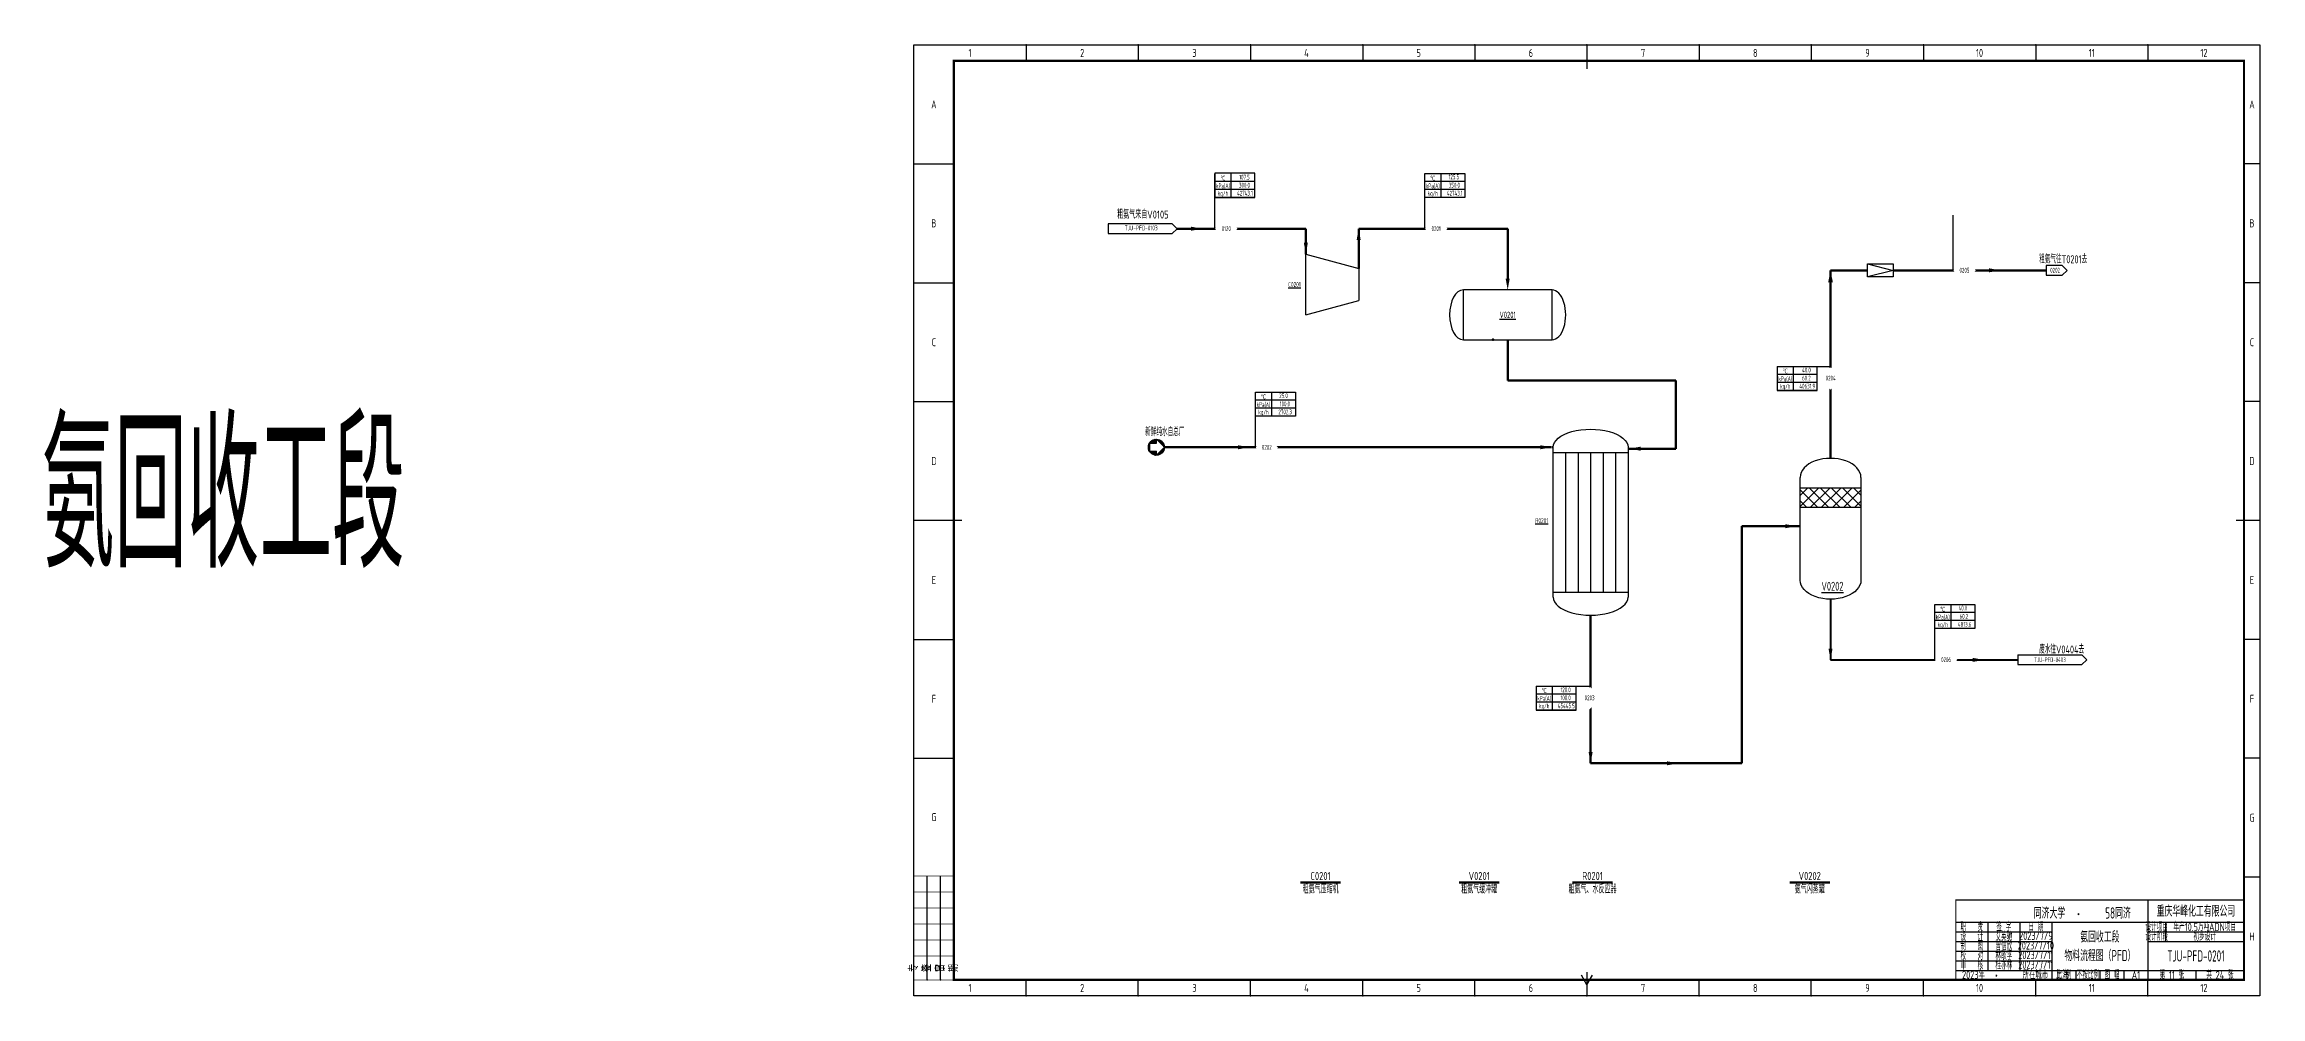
# Model space of a CAD drawing. Header units: millimetres. Extents: x 442 to 10185, y 1370 to 5122.
# Drawn here: x 463 to 1848, y 2970 to 3565 of the extents above; entities that cross this region are included whole.
import ezdxf

# ---------------------------------------------------------------- set-up
doc = ezdxf.new("R2010")
doc.units = ezdxf.units.MM
doc.set_wipeout_variables(frame=1)
for name, color, linetype, lineweight in [('01-主物流线-粗实线', 132, 'Continuous', 80), ('01-文本 @ 1', 7, 'Continuous', 25), ('02-次要物流线-中粗线', 30, 'Continuous', 40), ('03-设备外轮廓线-细实线', 7, 'Continuous', 25), ('04-设备内部件-细实线', 181, 'Continuous', 25), ('05-图框与标题栏', 7, 'Continuous', 25), ('07-箭头', 7, 'Continuous', 25), ('08-进出物流标志', 7, 'Continuous', 25), ('09-文本', 7, 'Continuous', 25), ('10-流股代号', 21, 'Continuous', 25), ('11-阀门与管件', 102, 'Continuous', 25), ('12-设备位号线', 7, 'Continuous', 80), ('15-物流表及物流信息标识', 7, 'Continuous', 25), ('17-文字（修改）', 7, 'Continuous', 15)]:
    doc.layers.add(name, color=color, linetype=linetype, lineweight=lineweight)
doc.layers.add('TITLE', color=7, linetype='Continuous')
doc.styles.add('3-gbcbig', font='gbenor.shx', dxfattribs={"width": 0.7, "height": 3, "bigfont": 'gbcbig.shx'})
doc.styles.add('5-gbcbig', font='gbenor.shx', dxfattribs={"width": 0.7, "height": 5, "bigfont": 'gbcbig.shx'})
doc.styles.add('7-gbcbig', font='gbenor.shx', dxfattribs={"width": 0.7, "height": 7, "bigfont": 'gbcbig.shx'})
doc.styles.add('EQ55', font='gbenor.shx', dxfattribs={"width": 0.75, "height": 5, "bigfont": 'gbcbig.shx'})
doc.styles.get("Standard").update_dxf_attribs({"font": 'arial.ttf'})
doc.styles.add('工程字', font='gbenor.shx', dxfattribs={"bigfont": 'gbcbig.shx'})

# ---------------------------------------------------------------- blocks, each defined once
blk = doc.blocks.new('箭头')
at = {"layer": '07-箭头'}
blk.add_lwpolyline([(0, 0, 0, 2.5, 0), (-7, 0, 2.5, 2.5, 0)], format="xyseb", dxfattribs=at)
blk = doc.blocks.new('reactor2')
for p, q in [((0, -32.88), (0, 27.12)), ((30, 27.12), (30, -32.88))]:
    blk.add_line(p, q)
at = {"extrusion": (0, 0, -1)}
blk.add_ellipse((15, 27.12), major_axis=(-15, 0), ratio=0.483333, start_param=0, end_param=3.141593, dxfattribs=at)
blk.add_ellipse((15, -32.88), major_axis=(-15, 0), ratio=0.483333, start_param=0, end_param=3.141593)
at = {"layer": '04-设备内部件-细实线'}
for p, q in [((0, 25.09), (30, 25.09)), ((5, 25.09), (5, -30.85)), ((10, 25.09), (10, -30.85)), ((15, 25.09), (15, -30.85)), ((20, 25.09), (20, -30.85)), ((25, 25.09), (25, -30.85)), ((0, -30.85), (30, -30.85))]:
    blk.add_line(p, q, dxfattribs=at)

msp = doc.modelspace()

# ---------------------------------------------------------------- hatches: boundary and pattern name
at = {"layer": '04-设备内部件-细实线'}
h = msp.add_hatch(dxfattribs=at)
h.set_pattern_fill('ANSI37', color=256, scale=1.544368)
h.set_pattern_definition([(45, (-445.871, -2058.33), (-3.4672058, 3.4672058), []), (135, (-445.871, -2058.33), (-3.4672058, -3.4672058), [])])
h.paths.add_polyline_path([(1597.9, 3275.5), (1597.9, 3287.7), (1559.9, 3287.7), (1559.9, 3275.5)])
at = {"layer": '08-进出物流标志'}
h = msp.add_hatch(dxfattribs=at)
h.set_pattern_fill('ANSI31', color=256, scale=0.1)
h.set_pattern_definition([(45, (-1120.05446, 3894.3319), (-0.224506403, 0.224506403), [])])
h.paths.add_polyline_path([(1157.7, 3315.5), (1157.7, 3318, 0.267949), (1153.4, 3315.5)])
h.paths.add_polyline_path([(1153.4, 3315.5, 0.131652), (1152.7, 3313, 0.131652), (1153.4, 3310.5)])
h.paths.add_polyline_path([(1153.4, 3310.5, 0.267949), (1157.7, 3308), (1157.7, 3310.5)])
h.paths.add_polyline_path([(1157.7, 3308, 0.414214), (1162.7, 3313)])
h.paths.add_polyline_path([(1157.7, 3318), (1162.7, 3313, 0.414214)])

# ---------------------------------------------------------------- linework, layer by layer
for p, q in [((1723.7, 3426.5), (1713.7, 3426.5)), ((1713.7, 3426.5), (1713.7, 3420.5)), ((1713.7, 3420.5), (1723.7, 3420.5)), ((1726.7, 3423.5), (1723.7, 3426.5)), ((1723.7, 3420.5), (1726.7, 3423.5)), ((1349.5, 3380.1), (1404.9, 3380.1))]:
    msp.add_line(p, q)
msp.add_lwpolyline([(1578.9, 3423, 0, 3, 0), (1578.9, 3416, 3, 3, 0)], format="xyseb")
at = {"layer": '01-主物流线-粗实线'}
for p, q in [((1170.6, 3449.5), (1251.1, 3449.5)), ((1250.9, 3449.5), (1251.1, 3449.5)), ((1251.1, 3440.7), (1251.1, 3449.5)), ((1284.1, 3449.5), (1377.2, 3449.5)), ((1284.1, 3438.9), (1284.1, 3449.5)), ((1377.2, 3418.3), (1377.2, 3449.5)), ((1251.1, 3433.7), (1251.1, 3438.9)), ((1284.1, 3424.7), (1284.1, 3438.9)), ((1578.9, 3423.5), (1602.1, 3423.5)), ((1578.9, 3306.1), (1578.9, 3423.5)), ((1618.1, 3423.5), (1713.7, 3423.5)), ((1377.2, 3380.1), (1377.2, 3354.6)), ((1377.2, 3354.6), (1482.2, 3354.6)), ((1482.2, 3354.6), (1482.2, 3312.1)), ((1162.7, 3313), (1315.4, 3313)), ((1315.4, 3313), (1404.2, 3313)), ((1405.6, 3313), (1404.6, 3313)), ((1482.2, 3312.1), (1452.3, 3312.1)), ((1523.4, 3115.6), (1523.4, 3263.7)), ((1523.4, 3263.7), (1559.9, 3263.7)), ((1429, 3208.2), (1429, 3115.6)), ((1429, 3115.6), (1523.4, 3115.6))]:
    msp.add_line(p, q, dxfattribs=at)
msp.add_point((1368, 3380.1), dxfattribs=at)
at = {"layer": '02-次要物流线-中粗线'}
for p, q in [((1452.4, 3305.2), (1452.4, 3305.2)), ((1452.4, 3302), (1452.4, 3302)), ((1452.4, 3237.3), (1452.4, 3237.3)), ((1452.4, 3234.5), (1452.4, 3234.5)), ((1452.4, 3231), (1452.4, 3231)), ((1578.9, 3218.1), (1578.9, 3180.2)), ((1578.9, 3180.2), (1696, 3180.3))]:
    msp.add_line(p, q, dxfattribs=at)
at = {"layer": '03-设备外轮廓线-细实线'}
for p, q in [((1251.1, 3395.7), (1251.1, 3433.7)), ((1251.1, 3433.7), (1284.1, 3424.7)), ((1284.1, 3424.7), (1284.1, 3404.7)), ((1404.9, 3411.3), (1349.5, 3411.3)), ((1251.1, 3395.7), (1284.1, 3404.7)), ((1559.9, 3230), (1559.9, 3294.2)), ((1597.9, 3294.2), (1597.9, 3230))]:
    msp.add_line(p, q, dxfattribs=at)
for centre, major_axis, ratio, start_param, end_param in [((1349.5, 3395.7), (0, -15.6), 0.550347, 3.141593, 6.283185), ((1404.9, 3395.7), (0, -15.6), 0.550347, 0, 3.141593), ((1578.9, 3294.2), (19, 0), 0.625, 0, 3.141593)]:
    msp.add_ellipse(centre, major_axis=major_axis, ratio=ratio, start_param=start_param, end_param=end_param, dxfattribs=at)
at = {"layer": '03-设备外轮廓线-细实线', "extrusion": (0, 0, -1)}
msp.add_ellipse((1578.9, 3230), major_axis=(19, 0), ratio=0.625, start_param=0, end_param=3.141593, dxfattribs=at)
at = {"layer": '04-设备内部件-细实线'}
for p, q in [((1349.5, 3380.1), (1349.5, 3411.3)), ((1404.9, 3380.1), (1404.9, 3411.3)), ((1559.9, 3287.7), (1597.9, 3287.7)), ((1559.9, 3275.5), (1597.9, 3275.5))]:
    msp.add_line(p, q, dxfattribs=at)
at = {"layer": '05-图框与标题栏'}
for p, q in [((1076.3, 3564.3), (1076.3, 3554.3)), ((1146.4, 3564.3), (1146.4, 3554.3)), ((1216.5, 3564.3), (1216.5, 3554.3)), ((1286.6, 3564.3), (1286.6, 3554.3)), ((1356.7, 3564.3), (1356.7, 3554.3)), ((1496.8, 3564.3), (1496.8, 3554.3)), ((1566.9, 3564.3), (1566.9, 3554.3)), ((1637, 3564.3), (1637, 3554.3)), ((1707.1, 3564.3), (1707.1, 3554.3)), ((1777.2, 3564.3), (1777.2, 3554.3)), ((1006.2, 3490), (1031.2, 3490)), ((1847.2, 3490), (1837.2, 3490)), ((1006.2, 3415.8), (1031.2, 3415.8)), ((1847.2, 3415.8), (1837.2, 3415.8)), ((1006.2, 3341.5), (1031.2, 3341.5)), ((1847.2, 3341.5), (1837.2, 3341.5)), ((1006.2, 3193), (1031.2, 3193)), ((1847.2, 3193), (1837.2, 3193)), ((1006.2, 3118.8), (1031.2, 3118.8)), ((1847.2, 3118.8), (1837.2, 3118.8)), ((1014.6, 2980.3), (1014.6, 3045.3)), ((1022.9, 2980.3), (1022.9, 3045.3)), ((1847.2, 3044.5), (1837.2, 3044.5)), ((1777.2, 3030.3), (1777.2, 2980.3)), ((1657.2, 3016.3), (1837.2, 3016.3)), ((1657.2, 3010.3), (1717.2, 3010.3)), ((1677.2, 3016.3), (1677.2, 2986.3)), ((1697.2, 3016.3), (1697.2, 2986.3)), ((1717.2, 3016.3), (1717.2, 2980.3)), ((1777.2, 3010.3), (1837.2, 3010.3)), ((1788.2, 3016.3), (1788.2, 3004.3)), ((1657.2, 3004.3), (1717.2, 3004.3)), ((1657.2, 2998.3), (1717.2, 2998.3)), ((1657.2, 2992.3), (1717.2, 2992.3)), ((1777.2, 3004.3), (1837.2, 3004.3)), ((1076.3, 2970.3), (1076.3, 2980.3)), ((1146.4, 2970.3), (1146.4, 2980.3)), ((1216.5, 2970.3), (1216.5, 2980.3)), ((1286.6, 2970.3), (1286.6, 2980.3)), ((1356.7, 2970.3), (1356.7, 2980.3)), ((1426.7, 2977.3), (1423.3, 2983.3)), ((1426.7, 2977.3), (1430.2, 2983.3)), ((1496.8, 2970.3), (1496.8, 2980.3)), ((1566.9, 2970.3), (1566.9, 2980.3)), ((1637, 2970.3), (1637, 2980.3)), ((1657.2, 2986.3), (1837.2, 2986.3)), ((1707.1, 2970.3), (1707.1, 2980.3)), ((1732.2, 2986.3), (1732.2, 2980.3)), ((1747.2, 2986.3), (1747.2, 2980.3)), ((1762.2, 2986.3), (1762.2, 2980.3)), ((1777.2, 2970.3), (1777.2, 2980.3)), ((1807.2, 2986.3), (1807.2, 2980.3))]:
    msp.add_line(p, q, dxfattribs=at)
for points, const_width in [([(1426.7, 3564.3), (1426.7, 3549.3)], 0.8), ([(1006.2, 3267.3), (1036.2, 3267.3)], 0.8), ([(1847.2, 3267.3), (1832.2, 3267.3)], 0.8), ([(1031.2, 3045.3), (1006.2, 3045.3)], 0.4), ([(1031.2, 3035.3), (1006.2, 3035.3)], 0.4), ([(1031.2, 3025.3), (1006.2, 3025.3)], 0.4), ([(1837.2, 3030.3), (1657.2, 3030.3), (1657.2, 2980.3)], 0.8), ([(1031.2, 3015.3), (1006.2, 3015.3)], 0.4), ([(1031.2, 3005.3), (1006.2, 3005.3)], 0.4), ([(1031.2, 2995.3), (1006.2, 2995.3)], 0.4), ([(1031.2, 2980.3), (1006.2, 2980.3)], 0.4), ([(1426.7, 2970.3), (1426.7, 2985.3)], 0.8)]:
    msp.add_lwpolyline(points, dxfattribs=dict(at, const_width=const_width))
at = {"layer": '05-图框与标题栏', "const_width": 1.4}
msp.add_lwpolyline([(1031.2, 3554.3), (1031.2, 2980.3), (1837.2, 2980.3), (1837.2, 3554.3)], close=True, dxfattribs=at)
at = {"layer": '05-图框与标题栏'}
for p in [(1076.3, 3564.3), (1076.3, 3564.3), (1076.3, 3564.3), (1146.4, 3564.3), (1146.4, 3564.3), (1146.4, 3564.3), (1216.5, 3564.3), (1216.5, 3564.3), (1216.5, 3564.3), (1286.6, 3564.3), (1286.6, 3564.3), (1286.6, 3564.3), (1356.7, 3564.3), (1356.7, 3564.3), (1356.7, 3564.3), (1426.7, 3564.3), (1426.7, 3564.3), (1426.7, 3564.3), (1496.8, 3564.3), (1496.8, 3564.3), (1496.8, 3564.3), (1566.9, 3564.3), (1566.9, 3564.3), (1566.9, 3564.3), (1637, 3564.3), (1637, 3564.3), (1637, 3564.3), (1707.1, 3564.3), (1707.1, 3564.3), (1707.1, 3564.3), (1777.2, 3564.3), (1777.2, 3564.3), (1777.2, 3564.3), (1847.2, 3490), (1847.2, 3415.8), (1847.2, 3341.5), (1847.2, 3267.3), (1847.2, 3193), (1847.2, 3118.8), (1847.2, 3044.5), (1014.6, 2980.3), (1022.9, 2980.3), (1076.3, 2970.3), (1146.4, 2970.3), (1216.5, 2970.3), (1286.6, 2970.3), (1356.7, 2970.3), (1426.7, 2970.3), (1496.8, 2970.3), (1566.9, 2970.3), (1637, 2970.3), (1707.1, 2970.3), (1777.2, 2970.3)]:
    msp.add_point(p, dxfattribs=at)
at = {"layer": '08-进出物流标志'}
for p, q in [((1167.6, 3452.5), (1127.6, 3452.5)), ((1127.6, 3452.5), (1127.6, 3446.5)), ((1167.6, 3452.5), (1157.6, 3452.5)), ((1170.6, 3449.5), (1167.6, 3452.5)), ((1170.6, 3449.5), (1167.6, 3452.5)), ((1167.6, 3446.5), (1170.6, 3449.5)), ((1167.6, 3446.5), (1170.6, 3449.5)), ((1127.6, 3446.5), (1167.6, 3446.5)), ((1157.6, 3446.5), (1167.6, 3446.5)), ((1153.4, 3315.5), (1153.4, 3310.5)), ((1153.4, 3315.5), (1157.7, 3315.5)), ((1153.4, 3310.5), (1157.7, 3310.5)), ((1157.7, 3318), (1162.7, 3313)), ((1157.7, 3315.5), (1157.7, 3318)), ((1162.7, 3313), (1157.7, 3308)), ((1157.7, 3308), (1157.7, 3310.5)), ((1696, 3183.3), (1736, 3183.3)), ((1696, 3183.3), (1696, 3177.3)), ((1696, 3177.3), (1736, 3177.3)), ((1739, 3180.3), (1736, 3183.3)), ((1739, 3180.3), (1736, 3177.3))]:
    msp.add_line(p, q, dxfattribs=at)
msp.add_circle((1157.7, 3313), 5, dxfattribs=at)
at = {"layer": '11-阀门与管件'}
for p, q in [((1602.1, 3419.5), (1602.1, 3427.5)), ((1602.1, 3427.5), (1618.1, 3427.5)), ((1602.1, 3427.5), (1618.1, 3423.5)), ((1618.1, 3423.5), (1602.1, 3419.5)), ((1618.1, 3427.5), (1618.1, 3419.5)), ((1618.1, 3419.5), (1602.1, 3419.5))]:
    msp.add_line(p, q, dxfattribs=at)
at = {"layer": '12-设备位号线'}
for p, q in [((1272.8, 3041.1), (1247.8, 3041.1)), ((1371.9, 3041.1), (1346.9, 3041.1)), ((1442.7, 3041.1), (1417.7, 3041.1)), ((1578.4, 3041.1), (1553.4, 3041.1))]:
    msp.add_line(p, q, dxfattribs=at)
at = {"layer": '15-物流表及物流信息标识'}
for p, q in [((1219.3, 3484.2), (1194.3, 3484.2)), ((1194.3, 3484), (1194.3, 3469)), ((1219.3, 3479), (1194.3, 3479)), ((1204.3, 3484), (1204.3, 3469)), ((1219.3, 3469), (1219.3, 3484.2)), ((1325.4, 3484), (1350.4, 3484)), ((1350.4, 3479), (1325.4, 3479)), ((1335.4, 3484), (1335.4, 3469)), ((1350.4, 3484), (1350.4, 3469)), ((1219.3, 3474), (1194.3, 3474)), ((1219.3, 3469), (1194.3, 3469)), ((1194.3, 3469), (1219.3, 3469)), ((1350.4, 3474), (1325.4, 3474)), ((1350.4, 3469), (1325.4, 3469)), ((1545.6, 3363.5), (1545.6, 3348.5)), ((1555.6, 3363.5), (1555.6, 3348.5)), ((1219.6, 3347.4), (1244.6, 3347.4)), ((1244.6, 3342.4), (1219.6, 3342.4)), ((1244.6, 3337.4), (1219.6, 3337.4)), ((1229.6, 3347.4), (1229.6, 3332.4)), ((1244.6, 3347.4), (1244.6, 3332.4)), ((1244.6, 3332.4), (1219.6, 3332.4)), ((1644, 3214.7), (1669, 3214.7)), ((1654, 3214.7), (1654, 3199.7)), ((1669, 3214.7), (1669, 3199.7)), ((1669, 3209.7), (1644, 3209.7)), ((1669, 3204.7), (1644, 3204.7)), ((1669, 3199.7), (1644, 3199.7)), ((1395, 3163.8), (1395, 3148.8)), ((1405, 3163.8), (1405, 3148.8))]:
    msp.add_line(p, q, dxfattribs=at)
at = {"layer": 'TITLE'}
for p, q in [((1006.2, 3564.3), (1847.2, 3564.3)), ((1006.2, 2970.3), (1006.2, 3564.3)), ((1847.2, 3564.3), (1847.2, 2970.3)), ((1847.2, 2970.3), (1006.2, 2970.3))]:
    msp.add_line(p, q, dxfattribs=at)

# ---------------------------------------------------------------- block references
at = {"layer": '03-设备外轮廓线-细实线', "xscale": 1.559259727356886, "yscale": 1.559259727356886, "zscale": 1.559259727356886}
msp.add_blockref('reactor2', (1405.6, 3270.7), dxfattribs=at)
at = {"layer": '07-箭头'}
for p, rotation in [((1284.1, 3449.5), 90.00000000000001), ((1377.2, 3411.3), 270)]:
    msp.add_blockref('箭头', p, dxfattribs=dict(at, rotation=rotation))
at = {"layer": '07-箭头', "xscale": -1, "rotation": 90}
for p in [(1251.1, 3433.7), (1578.9, 3180.2), (1429, 3115.6)]:
    msp.add_blockref('箭头', p, dxfattribs=at)
at = {"layer": '07-箭头'}
for p in [(1685, 3423.5), (1404.6, 3313), (1557.7, 3263.7), (1674.8, 3180.2), (1483.7, 3115.6)]:
    msp.add_blockref('箭头', p, dxfattribs=at)
at = {"layer": '07-箭头', "xscale": -1}
msp.add_blockref('箭头', (1453.2, 3312.1), dxfattribs=at)

# ---------------------------------------------------------------- texts
at = {"attachment_point": 5, "style": '3-gbcbig'}
for s, width, gutter_width, heights, insert, char_height in [('{\\LV0201}', 16.775, 46.1, [16], (1377.2, 3395.7), 3.95), ('{\\LV0202}', 23.545, 64.8, [22.5], (1580.1, 3226.2), 5.55)]:
    msp.add_mtext_dynamic_manual_height_columns(s, width=width, gutter_width=gutter_width, heights=heights, dxfattribs=dict(at, insert=insert, char_height=char_height))
at = {"layer": '01-文本 @ 1', "attachment_point": 5, "style": 'EQ55'}
for s, width, heights, insert, char_height in [('粗氨气来自V0105', 35.639, [0], (1149.3, 3458.3), 5), ('TJU-PFD-0103', 31.393, [0], (1148.2, 3450), 3), ('{\\LC0201}', 28.08, [2.5], (1244, 3414.7), 3), ('{\\LR0201}', 28.08, [2.5], (1398.5, 3267.2), 3)]:
    msp.add_mtext_dynamic_manual_height_columns(s, width=width, gutter_width=25, heights=heights, dxfattribs=dict(at, insert=insert, char_height=char_height))
at = {"layer": '05-图框与标题栏', "attachment_point": 5}
for s, width, gutter_width, heights, insert, char_height, style in [('1', 70.083, 25, [0], (1041.3, 3559.3), 5, '5-gbcbig'), ('2', 70.083, 12.5, [0], (1111.4, 3559.3), 5, '5-gbcbig'), ('3', 70.083, 25, [0], (1181.5, 3559.3), 5, '5-gbcbig'), ('4', 70.083, 25, [0], (1251.5, 3559.3), 5, '5-gbcbig'), ('5', 70.083, 25, [0], (1321.6, 3559.3), 5, '5-gbcbig'), ('6', 70.083, 25, [0], (1391.7, 3559.3), 5, '5-gbcbig'), ('7', 70.083, 25, [0], (1461.8, 3559.3), 5, '5-gbcbig'), ('8', 70.083, 25, [0], (1531.9, 3559.3), 5, '5-gbcbig'), ('9', 70.083, 25, [0], (1602, 3559.3), 5, '5-gbcbig'), ('10', 70.083, 25, [0], (1672, 3559.3), 5, '5-gbcbig'), ('11', 70.083, 25, [0], (1742.1, 3559.3), 5, '5-gbcbig'), ('12', 70.083, 25, [0], (1812.2, 3559.3), 5, '5-gbcbig'), ('A', 25, 25, [0], (1018.7, 3527.1), 5, '5-gbcbig'), ('A', 10, 25, [0], (1842.2, 3527.1), 5, '5-gbcbig'), ('B', 25, 25, [0], (1018.7, 3452.9), 5, '5-gbcbig'), ('B', 10, 25, [0], (1842.2, 3452.9), 5, '5-gbcbig'), ('C', 25, 25, [0], (1018.7, 3378.6), 5, '5-gbcbig'), ('C', 10, 25, [0], (1842.2, 3378.6), 5, '5-gbcbig'), ('D', 25, 25, [0], (1018.7, 3304.4), 5, '5-gbcbig'), ('D', 10, 25, [0], (1842.2, 3304.4), 5, '5-gbcbig'), ('E', 25, 25, [0], (1018.7, 3230.1), 5, '5-gbcbig'), ('E', 10, 25, [0], (1842.2, 3230.1), 5, '5-gbcbig'), ('F', 25, 25, [0], (1018.7, 3155.9), 5, '5-gbcbig'), ('F', 10, 25, [0], (1842.2, 3155.9), 5, '5-gbcbig'), ('G', 25, 25, [0], (1018.7, 3082), 5, '5-gbcbig'), ('G', 10, 25, [0], (1842.2, 3081.6), 5, '5-gbcbig'), ('重庆华峰化工有限公司', 60, 25, [0], (1807.2, 3023.3), 7, '7-gbcbig'), ('职   责', 20, 25, [0], (1667.2, 3013.3), 5, '5-gbcbig'), ('设   计', 20, 25, [0], (1667.2, 3007.3), 5, '5-gbcbig'), ('艾英驰', 20, 25, [0], (1687.2, 3007.3), 5, '5-gbcbig'), ('签 字', 20, 25, [0], (1687.2, 3013.3), 5, '5-gbcbig'), ('2023/7/9', 20, 25, [0], (1707.2, 3007.8), 5, '5-gbcbig'), ('日 期', 20, 25, [0], (1707.2, 3013.3), 5, '5-gbcbig'), ('设计项目', 15, 25, [0], (1782.7, 3013.3), 5, '5-gbcbig'), ('设计阶段', 15, 25, [0], (1782.7, 3007.3), 5, '5-gbcbig'), ('H', 10, 25, [0], (1842.2, 3007.4), 5, '5-gbcbig'), ('制   图', 20, 25, [0], (1667.2, 3001.6), 5, '5-gbcbig'), ('校   对', 20, 25, [0], (1667.2, 2995.3), 5, '5-gbcbig'), ('审   核', 20, 25, [0], (1667.2, 2989.3), 5, '5-gbcbig'), ('林耿孚', 20, 25, [0], (1687.2, 2995.3), 5, '5-gbcbig'), ('桂亦林', 20, 25, [0], (1687.2, 2989.3), 5, '5-gbcbig'), ('曾信欣', 20, 25, [0], (1687.2, 3001.3), 5, '5-gbcbig'), ('2023/7/10', 20, 25, [0], (1707.2, 3001.8), 5, '5-gbcbig'), ('2023/7/11', 20, 25, [0], (1707.2, 2995.8), 5, '5-gbcbig'), ('2023/7/11', 20, 25, [0], (1707.2, 2989.8), 5, '5-gbcbig'), ('TJU-PFD-0201', 60, 25, [12.5], (1807.2, 2995.3), 7, '7-gbcbig'), ('1', 70.083, 25, [0], (1041.3, 2975.3), 5, '5-gbcbig'), ('2', 70.083, 25, [0], (1111.4, 2975.3), 5, '5-gbcbig'), ('3', 70.083, 25, [0], (1181.5, 2975.3), 5, '5-gbcbig'), ('4', 70.083, 25, [0], (1251.5, 2975.3), 5, '5-gbcbig'), ('5', 70.083, 25, [0], (1321.6, 2975.3), 5, '5-gbcbig'), ('6', 70.083, 25, [0], (1391.7, 2975.3), 5, '5-gbcbig'), ('7', 70.083, 25, [0], (1461.8, 2975.3), 5, '5-gbcbig'), ('8', 70.083, 25, [0], (1531.9, 2975.3), 5, '5-gbcbig'), ('9', 70.083, 25, [0], (1602, 2975.3), 5, '5-gbcbig'), ('10', 70.083, 25, [0], (1672, 2975.3), 5, '5-gbcbig'), ('比 例', 15, 25, [0], (1724.7, 2983.3), 5, '5-gbcbig'), ('不按比例', 15, 25, [0], (1739.7, 2983.3), 5, '5-gbcbig'), ('11', 70.083, 25, [0], (1742.1, 2975.3), 5, '5-gbcbig'), ('图 幅', 15, 25, [0], (1754.7, 2983.3), 5, '5-gbcbig'), ('A1', 14.917, 25, [0], (1769.7, 2983.3), 5, '5-gbcbig'), ('第 11 张', 30, 25, [0], (1792.2, 2983.3), 5, '5-gbcbig'), ('12', 70.083, 25, [0], (1812.2, 2975.3), 5, '5-gbcbig'), ('共 24 张', 30, 25, [0], (1822.2, 2983.3), 5, '5-gbcbig')]:
    msp.add_mtext_dynamic_manual_height_columns(s, width=width, gutter_width=gutter_width, heights=heights, dxfattribs=dict(at, insert=insert, char_height=char_height, style=style))
at = {"layer": '05-图框与标题栏'}
for s, insert, char_height, width, attachment_point, style in [('\\pi5.78018;同济大学             ', (1700.1, 3022.1), 7, 32.259, 4, '7-gbcbig'), ('58同济          ', (1758.5, 3022.1), 7, 32.259, 5, '7-gbcbig'), (' 2023{\\W0.8;年          所在城市  上海}', (1658.7, 2983.4), 5, 67.529, 4, '5-gbcbig'), ('{\\fFangSong|b0|i0|c134|p49;\\W0.8;·}', (1679.8, 2985.4), 5, 18.904, 1, '5-gbcbig')]:
    msp.add_mtext(s, dxfattribs=dict(at, insert=insert, char_height=char_height, width=width, attachment_point=attachment_point, style=style))
at = {"layer": '05-图框与标题栏', "insert": (1731.1, 3023.8), "char_height": 5, "width": 31.507, "attachment_point": 1}
msp.add_mtext('{\\fFangSong|b0|i0|c134|p49;\\W0.8;·}', dxfattribs=at)
at = {"layer": '05-图框与标题栏', "char_height": 5, "attachment_point": 5, "rotation": 90, "style": '工程字'}
for s, insert in [('专业', (1010.4, 2987.8)), ('签字', (1018.7, 2987.8)), ('日期', (1027.1, 2987.8))]:
    msp.add_mtext_dynamic_manual_height_columns(s, width=8.333, gutter_width=25, heights=[0], dxfattribs=dict(at, insert=insert))
at = {"layer": '09-文本'}
for s, width, gutter_width, heights, insert, char_height, attachment_point, style in [('\\pi34.37595;粗氨气往T0201去', 61.325, 35, [11.2], (1674.9, 3432.9), 5, 1, '5-gbcbig'), ('0202', 40, 12.5, [0], (1719.2, 3423.6), 3, 5, '3-gbcbig'), ('氨回收工段', 595.22, 35, [0], (461.3, 3328), 90, 1, '7-gbcbig'), ('\\pi8.43095;新鲜纯水自总厂', 31.531, 15, [0], (1142.3, 3325), 5, 1, '5-gbcbig'), ('\\pi34.37595;废水往V0404去', 60.507, 35, [11.2], (1674.9, 3189.2), 5, 1, '5-gbcbig'), ('TJU-PFD-0403', 40, 12.5, [0], (1716, 3180.3), 3, 5, '3-gbcbig'), ('{\\W0.75;C0201}\\P{\\A1;\\W0.75;粗氨气压缩机}', 59.004, 12.5, [0], (1260.3, 3041), 5, 5, '5-gbcbig'), ('{\\W0.75;V0201}\\P{\\A1;\\W0.75;粗氨气缓冲罐}', 59.004, 12.5, [0], (1359.4, 3041), 5, 5, '5-gbcbig'), ('{\\W0.75;R0201}\\P{\\A1;\\W0.75;粗氨气、水反应器}', 59.004, 12.5, [0], (1430.2, 3041), 5, 5, '5-gbcbig'), ('{\\W0.75;V0202}\\P{\\A1;\\W0.75;氨气闪蒸罐}', 59.004, 12.5, [0], (1565.9, 3041), 5, 5, '5-gbcbig'), ('氨回收工段\\P物料流程图（PFD）', 60, 12.5, [0], (1747.2, 3001.3), 7, 5, '7-gbcbig'), ('年产10.5万吨ADN项目', 49.06, 35, [0], (1812.7, 3013.3), 5, 5, '5-gbcbig'), ('初步设计', 49, 12.5, [0], (1812.7, 3007.3), 5, 5, '5-gbcbig')]:
    msp.add_mtext_dynamic_manual_height_columns(s, width=width, gutter_width=gutter_width, heights=heights, dxfattribs=dict(at, insert=insert, char_height=char_height, attachment_point=attachment_point, style=style))
at = {"layer": '15-物流表及物流信息标识', "char_height": 3, "style": '3-gbcbig'}
for s, width, insert, attachment_point in [('kPa(A)', 10, (1199.3, 3476.1), 5), ('℃', 10, (1199.3, 3481.1), 5), ('\\pi5.18876;107.5', 15, (1204.3, 3483.2), 1), ('\\pi5.04931;300.0', 15, (1204.3, 3478.2), 1), ('kPa(A)', 10, (1330.4, 3476.1), 5), ('℃', 10, (1330.4, 3481.1), 5), ('kg/h', 10, (1199.3, 3471.1), 5), ('\\pi3.825;42743.1', 15, (1204.3, 3473.2), 1), ('kg/h', 10, (1330.4, 3471.1), 5), ('\\pi3.825;42743.1', 15, (1335.4, 3473.2), 1), ('kPa(A)', 10, (1550.6, 3355.6), 5), ('kg/h', 10, (1550.6, 3350.6), 5), ('℃', 10, (1550.6, 3360.6), 5), ('kPa(A)', 10, (1224.6, 3339.5), 5), ('℃', 10, (1224.6, 3344.5), 5), ('kg/h', 10, (1224.6, 3334.5), 5), ('\\pi4.37904;2702.3', 15, (1229.6, 3336.6), 1), ('℃', 10, (1649, 3211.8), 5), ('kPa(A)', 10, (1649, 3206.8), 5), ('kg/h', 10, (1649, 3201.8), 5), ('\\pi4.48159;4813.6', 15, (1654, 3203.9), 1), ('kPa(A)', 10, (1400, 3156), 5), ('℃', 10, (1400, 3161), 5), ('kg/h', 10, (1400, 3151), 5)]:
    msp.add_mtext_dynamic_manual_height_columns(s, width=width, gutter_width=25, heights=[0], dxfattribs=dict(at, insert=insert, attachment_point=attachment_point))
at = {"layer": '17-文字（修改）', "char_height": 3, "attachment_point": 1, "style": '3-gbcbig'}
for s, insert in [('125.5', (1340.3, 3483.4)), ('\\pi5.04931;350.0', (1335.4, 3478.2)), ('25.0', (1234.5, 3346.8)), ('\\pi5.22431;100.0', (1229.6, 3341.6)), ('40.0', (1658.9, 3214.1)), ('\\pi5.55759;60.2', (1654, 3208.9))]:
    msp.add_mtext_dynamic_manual_height_columns(s, width=15, gutter_width=25, heights=[0], dxfattribs=dict(at, insert=insert))

# ---------------------------------------------------------------- next in the draw order: wipeouts: each hides what was drawn before it
for points in [[(1194.3, 3449.5), (1201.4, 3456.6), (1208.4, 3449.5), (1201.4, 3442.4)], [(1325.4, 3449.5), (1332.5, 3456.6), (1339.6, 3449.5), (1332.5, 3442.4)], [(1655.5, 3423.5), (1662.6, 3430.6), (1669.7, 3423.5), (1662.6, 3416.4)], [(1571.9, 3356.1), (1578.9, 3363.2), (1586, 3356.1), (1578.9, 3349)], [(1219.6, 3312.9), (1226.6, 3320), (1233.7, 3312.9), (1226.6, 3305.9)], [(1644, 3180.2), (1651.1, 3187.3), (1658.1, 3180.2), (1651.1, 3173.2)], [(1421.3, 3156.4), (1428.4, 3163.5), (1435.5, 3156.4), (1428.4, 3149.3)]]:
    msp.add_wipeout(points).dxf.layer = '10-流股代号'

# ---------------------------------------------------------------- next in the draw order: linework, layer by layer
at = {"layer": '15-物流表及物流信息标识'}
for p, q in [((1194.3, 3449.5), (1194.3, 3484)), ((1325.4, 3449.5), (1325.4, 3484)), ((1655.5, 3423.5), (1655.5, 3458)), ((1545.6, 3363.5), (1579, 3363.5)), ((1570.6, 3358.5), (1545.6, 3358.5)), ((1570.6, 3353.5), (1545.6, 3353.5)), ((1570.6, 3348.5), (1570.6, 3363.7)), ((1219.6, 3312.9), (1219.6, 3347.4)), ((1570.6, 3348.5), (1545.6, 3348.5)), ((1545.6, 3348.5), (1570.6, 3348.5)), ((1644, 3180.2), (1644, 3214.7)), ((1395, 3163.8), (1428.5, 3163.8)), ((1420, 3158.8), (1395, 3158.8)), ((1420, 3148.8), (1420, 3164)), ((1420, 3153.8), (1395, 3153.8)), ((1420, 3148.8), (1395, 3148.8)), ((1395, 3148.8), (1420, 3148.8))]:
    msp.add_line(p, q, dxfattribs=at)

# ---------------------------------------------------------------- next in the draw order: block references
at = {"layer": '07-箭头'}
for p in [(1186.4, 3449.5), (1215.8, 3313)]:
    msp.add_blockref('箭头', p, dxfattribs=at)

# ---------------------------------------------------------------- next in the draw order: texts
at = {"layer": '09-文本', "char_height": 3, "attachment_point": 5, "style": '3-gbcbig'}
for s, insert in [('0120', (1201.4, 3449.6)), ('0201', (1332.5, 3449.6)), ('0205', (1662.6, 3423.6)), ('0204', (1579, 3356.2)), ('0202', (1226.7, 3313)), ('0206', (1651.1, 3180.3)), ('0203', (1428.4, 3156.5))]:
    msp.add_mtext_dynamic_manual_height_columns(s, width=7.071, gutter_width=12.5, heights=[0], dxfattribs=dict(at, insert=insert))
at = {"layer": '15-物流表及物流信息标识', "char_height": 3, "attachment_point": 1, "style": '3-gbcbig'}
for s, insert in [('\\pi3.84986;40631.9', (1555.6, 3352.7)), ('\\pi5.57431;40.0', (1555.6, 3362.7)), ('\\pi5.55759;60.2', (1555.6, 3357.7)), ('\\pi5.22431;120.0', (1405, 3163)), ('\\pi5.22431;100.0', (1405, 3158)), ('\\pi3.52626;45445.5', (1405, 3153))]:
    msp.add_mtext_dynamic_manual_height_columns(s, width=15, gutter_width=25, heights=[0], dxfattribs=dict(at, insert=insert))

doc.saveas('drawing.dxf')
